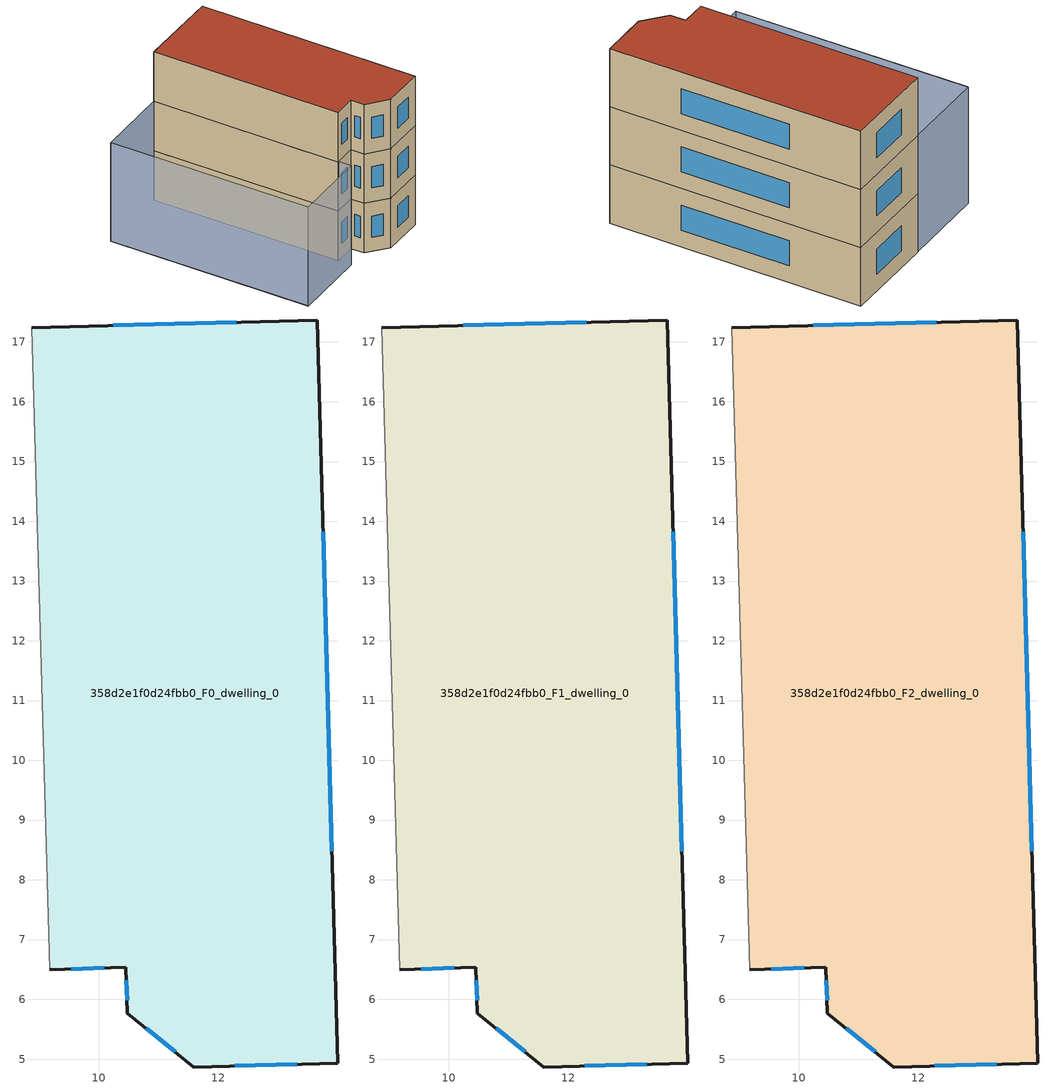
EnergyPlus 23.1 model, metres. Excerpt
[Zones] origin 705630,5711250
358d2e1f0d24fbb0_F0_dwelling_0
 floor ground (EU_floor_Construction): 13.66,17.37 14,4.93 11.6,4.87 10.48,5.77 10.46,6.54 9.18,6.5 8.89,17.24 z0
 wall outside (EU_wall_Construction): 9.18,6.5 10.46,6.54 10.48,5.77 11.6,4.87 14,4.93 13.66,17.37 8.89,17.24 z0:3
 wall adiabatic (EU_wall_Construction): 8.89,17.24 9.18,6.5 z0:3
 window (EU_Window_Construction): 12.3,17.33 10.25,17.28 / 13.9,8.48 13.76,13.82 / 12.28,4.89 13.31,4.91 / 10.8,5.51 11.28,5.12 / 10.47,6.32 10.48,5.99 / 9.55,6.51 10.09,6.53 z0.85:2.15
358d2e1f0d24fbb0_F1_dwelling_0
 floor to 358d2e1f0d24fbb0_F0_dwelling_0 (EU_floor_Construction): 13.66,17.37 14,4.93 11.6,4.87 10.48,5.77 10.46,6.54 9.18,6.5 8.88,17.24 z3
 wall outside (EU_wall_Construction): 9.18,6.5 10.46,6.54 10.48,5.77 11.6,4.87 14,4.93 13.66,17.37 8.89,17.24 z3:6
 wall adiabatic (EU_wall_Construction): 8.89,17.24 9.18,6.5 z3:6
 window (EU_Window_Construction): 12.3,17.33 10.25,17.28 / 13.9,8.48 13.76,13.82 / 12.28,4.89 13.31,4.91 / 10.8,5.51 11.28,5.12 / 10.47,6.32 10.48,5.99 / 9.55,6.51 10.09,6.53 z3.85:5.15
358d2e1f0d24fbb0_F2_dwelling_0
 floor to 358d2e1f0d24fbb0_F1_dwelling_0 (EU_floor_Construction): 13.66,17.37 14,4.93 11.6,4.87 10.48,5.77 10.46,6.54 9.18,6.5 8.88,17.24 z6
 wall outside (EU_wall_Construction): 9.18,6.5 10.46,6.54 10.48,5.77 11.6,4.87 14,4.93 13.66,17.37 8.89,17.24 z6:9
 wall adiabatic (EU_wall_Construction): 8.89,17.24 9.18,6.5 z6:9
 window (EU_Window_Construction): 12.3,17.33 10.25,17.28 / 13.9,8.48 13.76,13.82 / 12.28,4.89 13.31,4.91 / 10.8,5.51 11.28,5.12 / 10.47,6.32 10.48,5.99 / 9.55,6.51 10.09,6.53 z6.85:8.15
 roof outside (EU_roof_Construction): 14,4.93 13.66,17.37 8.89,17.24 9.18,6.5 10.46,6.54 10.48,5.77 11.6,4.87 z9
shading: 4.59,17.09 4.95,5.62 / 4.95,5.61 4.59,17.11 / 4.59,17.11 8.89,17.24 / 8.89,17.24 9.25,5.75 / 9.25,5.75 4.95,5.61 z0:6
[Building]
EU S2 Campaign: North Axis=0; Terrain=City; Solar Distribution=FullExterior
[Site:Location]
London: Latitude=51.5; Longitude=-0.5; Time Zone=0; Elevation=25
[SizingPeriod:WeatherFileDays]
AnnualSizingPeriod: Begin Month=1; Begin Day of Month=1; End Month=12; End Day of Month=31; Day of Week for Start Day=Monday; Use Weather File Daylight Saving Period=No; Use Weather File Rain and Snow Indicators=No
[MATERIAL]
EU_InternalMass_Material: Roughness=MediumRough; Thickness=0.1; Conductivity=1; Density=1800; Specific Heat=900; Thermal Absorptance=0.9; Solar Absorptance=0.7; Visible Absorptance=0.7
[MATERIAL:NOMASS] Roughness=MediumRough; Thermal Absorptance=0.9; Solar Absorptance=0.7; Visible Absorptance=0.7
Name | Thermal Resistance
EU_wall_NoMass | 0.71061
EU_roof_NoMass | 2.41608
EU_floor_NoMass | 1.75078
[WINDOWMATERIAL:SIMPLEGLAZINGSYSTEM]
EU_Window_SimpleGlazing: UFactor=2.64892; Solar Heat Gain Coefficient=0.76; Visible Transmittance=0.76
[CONSTRUCTION]
EU_wall_Construction: EU_wall_NoMass
EU_roof_Construction: EU_roof_NoMass
EU_floor_Construction: EU_floor_NoMass
EU_Window_Construction: EU_Window_SimpleGlazing
EU_InternalMass_Construction: EU_InternalMass_Material
[ZONE] Type=1; Multiplier=1; Ceiling Height=autocalculate; Volume=170.15; Floor Area=autocalculate; Part of Total Floor Area=Yes
358d2e1f0d24fbb0_F0_dwelling_0; 358d2e1f0d24fbb0_F1_dwelling_0; 358d2e1f0d24fbb0_F2_dwelling_0
[INTERNALMASS] Construction=EU_InternalMass_Construction; Surface Area=56.7168
Name | Zone or ZoneList
358d2e1f0d24fbb0_F0_dwelling_0_EU_InternalMass | 358d2e1f0d24fbb0_F0_dwelling_0
358d2e1f0d24fbb0_F1_dwelling_0_EU_InternalMass | 358d2e1f0d24fbb0_F1_dwelling_0
358d2e1f0d24fbb0_F2_dwelling_0_EU_InternalMass | 358d2e1f0d24fbb0_F2_dwelling_0
[OTHEREQUIPMENT] Fuel Type=Electricity; Design Level Calculation Method=Watts/Area; Power per Zone Floor Area=1; Fraction Latent=0; Fraction Radiant=0; Fraction Lost=0; Carbon Dioxide Generation Rate=0; EndUse Subcategory=EU_Step8_InternalGains
Name | Zone or ZoneList or Space or SpaceList | Schedule
EU_Step8_InternalGain_358d2e1f0d24fbb0_F0_dwelling_0_f000 | 358d2e1f0d24fbb0_F0_dwelling_0 | EU_Step8_GainSchedule_358d2e1f0d24fbb0_F0_dwelling_0_f000
EU_Step8_InternalGain_358d2e1f0d24fbb0_F1_dwelling_0_f000 | 358d2e1f0d24fbb0_F1_dwelling_0 | EU_Step8_GainSchedule_358d2e1f0d24fbb0_F1_dwelling_0_f000
EU_Step8_InternalGain_358d2e1f0d24fbb0_F2_dwelling_0_f000 | 358d2e1f0d24fbb0_F2_dwelling_0 | EU_Step8_GainSchedule_358d2e1f0d24fbb0_F2_dwelling_0_f000
[ZONEVENTILATION:DESIGNFLOWRATE] Schedule=EU_AlwaysOn; Design Flow Rate Calculation Method=AirChanges/Hour; Air Changes per Hour=0.496673; Ventilation Type=Natural; Fan Pressure Rise=0; Fan Total Efficiency=1; Constant Term Coefficient=1; Temperature Term Coefficient=0; Velocity Term Coefficient=0; Velocity Squared Term Coefficient=0; Minimum Indoor Temperature=-100; Maximum Indoor Temperature=100; Delta Temperature=-100; Minimum Outdoor Temperature=-100; Maximum Outdoor Temperature=100; Maximum Wind Speed=40
Name | Zone or ZoneList or Space or SpaceList
EU_ConstantAir_358d2e1f0d24fbb0_F0_dwelling_0 | 358d2e1f0d24fbb0_F0_dwelling_0
EU_ConstantAir_358d2e1f0d24fbb0_F1_dwelling_0 | 358d2e1f0d24fbb0_F1_dwelling_0
EU_ConstantAir_358d2e1f0d24fbb0_F2_dwelling_0 | 358d2e1f0d24fbb0_F2_dwelling_0
[HVACTEMPLATE:THERMOSTAT] Constant Heating Setpoint=20; Constant Cooling Setpoint=50
EU_HeatOnly_358d2e1f0d24fbb0_F0_dwelling_0; EU_HeatOnly_358d2e1f0d24fbb0_F1_dwelling_0; EU_HeatOnly_358d2e1f0d24fbb0_F2_dwelling_0
[HVACTEMPLATE:ZONE:IDEALLOADSAIRSYSTEM] System Availability Schedule=EU_AlwaysOn; Maximum Heating Supply Air Temperature=50; Minimum Cooling Supply Air Temperature=13; Maximum Heating Supply Air Humidity Ratio=0.0156; Minimum Cooling Supply Air Humidity Ratio=0.0077; Heating Limit=NoLimit; Cooling Limit=NoLimit; Heating Availability Schedule=EU_AlwaysOn; Cooling Availability Schedule=EU_CoolingOff; Dehumidification Control Type=ConstantSensibleHeatRatio; Cooling Sensible Heat Ratio=0.7; Dehumidification Setpoint=60; Humidification Control Type=None; Humidification Setpoint=30; Outdoor Air Method=None; Outdoor Air Flow Rate per Person=0.00944; Outdoor Air Flow Rate per Zone Floor Area=0; Outdoor Air Flow Rate per Zone=0; Demand Controlled Ventilation Type=None; Outdoor Air Economizer Type=NoEconomizer; Heat Recovery Type=None; Sensible Heat Recovery Effectiveness=0.7; Latent Heat Recovery Effectiveness=0.65
Name | Template Thermostat
358d2e1f0d24fbb0_F0_dwelling_0 | EU_HeatOnly_358d2e1f0d24fbb0_F0_dwelling_0
358d2e1f0d24fbb0_F1_dwelling_0 | EU_HeatOnly_358d2e1f0d24fbb0_F1_dwelling_0
358d2e1f0d24fbb0_F2_dwelling_0 | EU_HeatOnly_358d2e1f0d24fbb0_F2_dwelling_0
[SIZING:ZONE] Zone Cooling Design Supply Air Temperature Input Method=SupplyAirTemperature; Zone Cooling Design Supply Air Temperature=13; Zone Heating Design Supply Air Temperature Input Method=SupplyAirTemperature; Zone Heating Design Supply Air Temperature=50; Zone Cooling Design Supply Air Humidity Ratio=0.008; Zone Heating Design Supply Air Humidity Ratio=0.008; Cooling Design Air Flow Method=DesignDay; Cooling Design Air Flow Rate=0; Cooling Minimum Air Flow per Zone Floor Area=0.000762; Cooling Minimum Air Flow=0; Cooling Minimum Air Flow Fraction=0.2; Heating Design Air Flow Method=DesignDay; Heating Design Air Flow Rate=0; Heating Maximum Air Flow per Zone Floor Area=0.002032; Heating Maximum Air Flow=0.141576; Heating Maximum Air Flow Fraction=0.3; Account for Dedicated Outdoor Air System=No; Dedicated Outdoor Air System Control Strategy=NeutralSupplyAir; Dedicated Outdoor Air Low Setpoint Temperature for Design=autosize; Dedicated Outdoor Air High Setpoint Temperature for Design=autosize; Zone Load Sizing Method=Sensible Load Only No Latent Load; Zone Latent Cooling Design Supply Air Humidity Ratio Input Method=HumidityRatioDifference; Zone Cooling Design Supply Air Humidity Ratio Difference=0.005; Zone Latent Heating Design Supply Air Humidity Ratio Input Method=HumidityRatioDifference; Zone Humidification Design Supply Air Humidity Ratio Difference=0.005
358d2e1f0d24fbb0_F0_dwelling_0; 358d2e1f0d24fbb0_F1_dwelling_0; 358d2e1f0d24fbb0_F2_dwelling_0
[SCHEDULE:CONSTANT]
Name | Hourly Value
EU_AlwaysOn | 1
EU_CoolingOff | 0
[SCHEDULE:FILE] Column Number=1; Rows to Skip at Top=0; Number of Hours of Data=8760; Column Separator=Comma; Interpolate to Timestep=No; Minutes per Item=60; Adjust Schedule for Daylight Savings=Yes
Name | File
EU_Step8_GainSchedule_358d2e1f0d24fbb0_F0_dwelling_0_f000 | ../../schedules/358d2e1f0d24fbb0/358d2e1f0d24fbb0_F0_dwelling_0_f000_gain.csv
EU_Step8_GainSchedule_358d2e1f0d24fbb0_F1_dwelling_0_f000 | ../../schedules/358d2e1f0d24fbb0/358d2e1f0d24fbb0_F1_dwelling_0_f000_gain.csv
EU_Step8_GainSchedule_358d2e1f0d24fbb0_F2_dwelling_0_f000 | ../../schedules/358d2e1f0d24fbb0/358d2e1f0d24fbb0_F2_dwelling_0_f000_gain.csv
